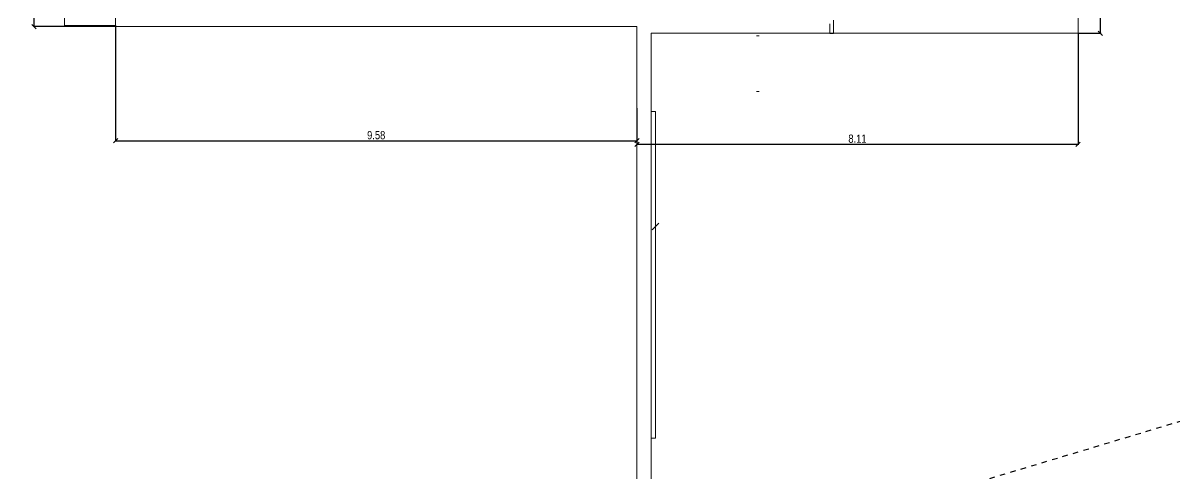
# Model space of a CAD drawing. Header units: millimetres. Extents: x 38 to 139, y 58 to 123.
# Drawn here: x 37.82 to 59, y 85.42 to 93.71 of the extents above; entities that cross this region are included whole.
import ezdxf

# ---------------------------------------------------------------- set-up
doc = ezdxf.new("R2010")
doc.units = ezdxf.units.MM
doc.linetypes.add('Hidden', pattern=[7.14375, 4.7625, -2.38125])
for name, color, linetype, lineweight in [('A-DOORSYM', 7, 'Continuous', 9), ('A-FLOROTM', 7, 'Continuous', 9), ('A-WALL', 7, 'Continuous', 9), ('DIMENSION', 1, 'Continuous', 25)]:
    doc.layers.add(name, color=color, linetype=linetype, lineweight=lineweight)
doc.layers.add('estructura', color=7, linetype='Continuous')
doc.layers.add('Lineas Proyecciones', color=7, linetype='Hidden')
doc.styles.add('ARIALNARROW', font='ARIALN.TTF')
doc.dimstyles.new('C', dxfattribs={"dimscale": 1.5, "dimtxt": 0.15, "dimasz": 0.08, "dimexe": 0.01, "dimexo": 0, "dimgap": 0.025, "dimtad": 1, "dimzin": 0, "dimdsep": 46, "dimtxsty": 'ARIALNARROW', "dimblk": 'OBLIQUE', "dimcen": 0, "dimclrd": 256, "dimclre": 256, "dimclrt": 256, "dimadec": 0, "dimazin": 0, "dimtfac": 1.666667, "dimtofl": 0, "dimtmove": 0, "dimatfit": 0, "dimldrblk": 'OBLIQUE', "dimfxl": 0.1, "dimtolj": 1, "dimtzin": 0, "dimarcsym": 0})

# ---------------------------------------------------------------- blocks, each defined once
blk = doc.blocks.new('_Oblique')
at = {"layer": 'estructura', "color": 0, "lineweight": -2}
blk.add_line((-0.5, -0.5), (0.5, 0.5), dxfattribs=at)
blk = doc.blocks.new('*D12')
at = {"layer": 'Defpoints', "color": 0}
for p in [(39.523379, 122.868709), (38.023379, 93.641209), (39.523379, 93.641209)]:
    blk.add_point(p, dxfattribs=at)
at = {"layer": 'DIMENSION', "lineweight": -2}
for p, q in [((39.523379, 122.868709), (38.013379, 122.868709)), ((38.023379, 122.868709), (38.023379, 93.641209)), ((39.523379, 93.641209), (38.013379, 93.641209))]:
    blk.add_line(p, q, dxfattribs=at)
at = {"layer": 'DIMENSION', "lineweight": -2, "xscale": 0.08, "yscale": 0.08, "zscale": 0.08}
for p, rotation in [((38.023379, 122.868709), 90), ((38.023379, 93.641209), 270)]:
    blk.add_blockref('_Oblique', p, dxfattribs=dict(at, rotation=rotation))
at = {"layer": 'DIMENSION', "insert": (37.921802, 108.254959), "char_height": 0.15, "attachment_point": 5, "rotation": 90, "style": 'ARIALNARROW'}
blk.add_mtext('\\A1;29.23', dxfattribs=at)
blk = doc.blocks.new('*D13')
at = {"layer": 'Defpoints', "color": 0}
for p in [(39.523379, 93.658709), (49.105737, 92.143459), (49.105737, 91.543459)]:
    blk.add_point(p, dxfattribs=at)
at = {"layer": 'DIMENSION', "lineweight": -2}
for p, q in [((39.523379, 93.658709), (39.523379, 91.533459)), ((49.105737, 92.143459), (49.105737, 91.533459)), ((39.523379, 91.543459), (49.105737, 91.543459))]:
    blk.add_line(p, q, dxfattribs=at)
at = {"layer": 'DIMENSION', "lineweight": -2, "xscale": 0.08, "yscale": 0.08, "zscale": 0.08, "rotation": 180}
blk.add_blockref('_Oblique', (39.523379, 91.543459), dxfattribs=at)
at = {"layer": 'DIMENSION', "lineweight": -2, "xscale": 0.08, "yscale": 0.08, "zscale": 0.08}
blk.add_blockref('_Oblique', (49.105737, 91.543459), dxfattribs=at)
at = {"layer": 'DIMENSION', "insert": (44.314558, 91.645035), "char_height": 0.15, "attachment_point": 5, "style": 'ARIALNARROW'}
blk.add_mtext('\\A1;9.58', dxfattribs=at)
blk = doc.blocks.new('*D14')
at = {"layer": 'Defpoints', "color": 0}
for p in [(57.213382, 93.518709), (49.105737, 92.078709), (57.213382, 91.478709)]:
    blk.add_point(p, dxfattribs=at)
at = {"layer": 'DIMENSION', "lineweight": -2}
for p, q in [((57.213382, 93.518709), (57.213382, 91.468709)), ((49.105737, 92.078709), (49.105737, 91.468709)), ((49.105737, 91.478709), (57.213382, 91.478709))]:
    blk.add_line(p, q, dxfattribs=at)
at = {"layer": 'DIMENSION', "lineweight": -2, "xscale": 0.08, "yscale": 0.08, "zscale": 0.08, "rotation": 180}
blk.add_blockref('_Oblique', (49.105737, 91.478709), dxfattribs=at)
at = {"layer": 'DIMENSION', "lineweight": -2, "xscale": 0.08, "yscale": 0.08, "zscale": 0.08}
blk.add_blockref('_Oblique', (57.213382, 91.478709), dxfattribs=at)
at = {"layer": 'DIMENSION', "insert": (53.159559, 91.580286), "char_height": 0.15, "attachment_point": 5, "style": 'ARIALNARROW'}
blk.add_mtext('\\A1;8.11', dxfattribs=at)
blk = doc.blocks.new('*D27')
at = {"layer": 'Defpoints', "color": 0}
for p in [(57.626211, 108.232328), (57.926211, 108.232328), (57.213382, 93.518709)]:
    blk.add_point(p, dxfattribs=at)
at = {"layer": 'DIMENSION', "lineweight": -2}
for p, q in [((57.926211, 108.232328), (57.616211, 108.232328)), ((57.626211, 93.518709), (57.626211, 108.232328)), ((57.213382, 93.518709), (57.636211, 93.518709))]:
    blk.add_line(p, q, dxfattribs=at)
at = {"layer": 'DIMENSION', "lineweight": -2, "xscale": 0.08, "yscale": 0.08, "zscale": 0.08}
for p, rotation in [((57.626211, 108.232328), 90), ((57.626211, 93.518709), 270)]:
    blk.add_blockref('_Oblique', p, dxfattribs=dict(at, rotation=rotation))
at = {"layer": 'DIMENSION', "insert": (57.525911, 100.875518), "char_height": 0.15, "attachment_point": 5, "rotation": 90, "style": 'ARIALNARROW'}
blk.add_mtext('\\A1;14.71', dxfattribs=at)

msp = doc.modelspace()

# ---------------------------------------------------------------- linework, layer by layer
at = {"layer": 'A-DOORSYM', "color": 252}
for p, q in [((51.351564, 93.471209), (51.301564, 93.471209)), ((51.301564, 92.451209), (51.351564, 92.451209)), ((49.370737, 92.078709), (49.446737, 92.078709)), ((49.446737, 92.078709), (49.446737, 86.078709)), ((49.446737, 86.078709), (49.370737, 86.078709))]:
    msp.add_line(p, q, dxfattribs=at)
at = {"layer": 'A-FLOROTM', "color": 252}
for p, q in [((38.588379, 115.331704), (38.588379, 93.658709)), ((38.588379, 93.658709), (39.523379, 93.658709))]:
    msp.add_line(p, q, dxfattribs=at)
at = {"layer": 'A-WALL', "color": 252, "lineweight": 18}
for p, q in [((39.523379, 94.127709), (39.523379, 93.641209)), ((57.213382, 93.518709), (57.213382, 93.802462)), ((39.523379, 93.641209), (49.105737, 93.641209)), ((49.105737, 93.641209), (49.105737, 84.508709)), ((52.652114, 93.513709), (52.652114, 93.693709)), ((52.717114, 93.758709), (52.717114, 93.518709)), ((49.370737, 84.243709), (49.370737, 93.518709)), ((49.370737, 93.518709), (50.906014, 93.518709)), ((50.906014, 93.518709), (52.717114, 93.518709)), ((52.717114, 93.513709), (52.652114, 93.513709)), ((52.717114, 93.518709), (57.213382, 93.518709))]:
    msp.add_line(p, q, dxfattribs=at)
at = {"layer": 'estructura', "color": 252, "lineweight": -2}
msp.add_line((49.506737, 90.026952), (49.386737, 89.906952), dxfattribs=at)
at = {"layer": 'Lineas Proyecciones', "color": 252, "linetype": 'Hidden', "ltscale": 0.00015}
msp.add_line((52.717114, 84.473709), (131.713382, 108.233709), dxfattribs=at)

# ---------------------------------------------------------------- dimensions: what is measured, and where the dimension line sits
at = {"layer": 'DIMENSION'}
for base, p1, p2, picture, middle in [((38.023379, 93.641209), (39.523379, 122.868709), (39.523379, 93.641209), '*D12', (37.921802, 108.254959)), ((57.626211, 108.232328), (57.213382, 93.518709), (57.926211, 108.232328), '*D27', (57.525911, 100.875518))]:
    dim = msp.add_linear_dim(base=base, p1=p1, p2=p2, angle=90, dimstyle='C', override={"dimscale": 1, "dimlfac": 1, "dimtxsty": 'ARIALNARROW', "dimtolj": 1}, dxfattribs=at)
    dim.commit()
    dim.dimension.update_dxf_attribs({"geometry": picture, "text_midpoint": middle})
for base, p1, p2, picture, middle in [((49.105737, 91.543459), (39.523379, 93.658709), (49.105737, 92.143459), '*D13', (44.314558, 91.645035)), ((57.213382, 91.478709), (49.105737, 92.078709), (57.213382, 93.518709), '*D14', (53.159559, 91.580286))]:
    dim = msp.add_linear_dim(base=base, p1=p1, p2=p2, dimstyle='C', override={"dimscale": 1, "dimlfac": 1, "dimtxsty": 'ARIALNARROW', "dimtolj": 1}, dxfattribs=at)
    dim.commit()
    dim.dimension.update_dxf_attribs({"geometry": picture, "text_midpoint": middle})

doc.saveas('drawing.dxf')
